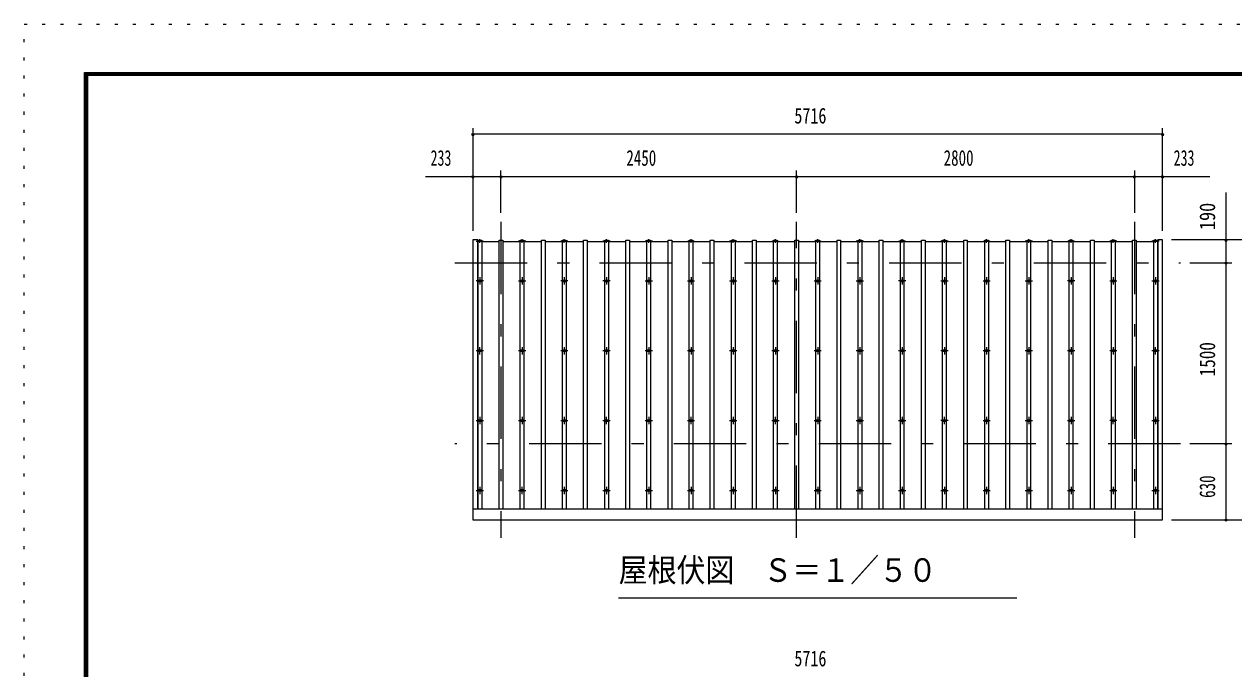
# Model space of a CAD drawing. Units: millimetres, scale not verified. Extents: x -21353 to 21363, y -10500 to 10500.
# Drawn here: x -8337 to 1689, y 5157 to 10500 of the extents above; entities that cross this region are included whole.
import ezdxf
from ezdxf.enums import TextEntityAlignment as Align

# ---------------------------------------------------------------- set-up
doc = ezdxf.new("R2010")
doc.units = ezdxf.units.MM
doc.header["$LTSCALE"] = 50
doc.linetypes.add('USER3', pattern=[24, 12, -5, 2, -5])
doc.linetypes.add('USER4', pattern=[3, 0.5, -2.5])
for name, color, linetype, lineweight in [('0-2_1-0BOLD', 7, 'Continuous', 18), ('0-3_1-2CENTER', 3, 'USER3', 18), ('0-4_1-4THIN', 4, 'Continuous', 18), ('0-5_1-5DIM', 3, 'Continuous', 18), ('0-C_F-F', 5, 'Continuous', 18), ('0-D_F-E_J_ADD', 5, 'USER4', 18)]:
    doc.layers.add(name, color=color, linetype=linetype, lineweight=lineweight)
doc.styles.add('ＭＳ ゴシック', font='')
doc.styles.get('ＭＳ ゴシック').set_extended_font_data('MS Gothic')

msp = doc.modelspace()

# ---------------------------------------------------------------- linework, layer by layer
at = {"layer": '0-2_1-0BOLD'}
for p, q in [((-4575.11, 8698.39), (-4578.11, 8698.39)), ((-4575.11, 8698.39), (-4575.11, 8711.13)), ((1097.89, 6481.37), (-4618.11, 6481.37))]:
    msp.add_line(p, q, dxfattribs=at)
for points in [[(-4618.11, 8712.63), (-4618.11, 6392.63), (1097.89, 6392.63), (1097.89, 8712.63), (1057.89, 8712.63), (1057.89, 6481.37)], [(-4578.11, 6481.37), (-4578.11, 8712.63), (-4618.11, 8712.63)], [(-4575.11, 8711.13), (-4545.11, 8711.13), (-4545.11, 8698.39), (-4400.11, 8698.39), (-4400.11, 8711.13), (-4370.11, 8711.13), (-4370.11, 8698.39), (-4225.11, 8698.39)], [(-4225.11, 8698.39), (-4225.11, 8711.13), (-4195.11, 8711.13), (-4195.11, 8698.39), (-4050.11, 8698.39)], [(-4050.11, 8698.39), (-4050.11, 8711.13), (-4020.11, 8711.13), (-4020.11, 8698.39), (-3875.11, 8698.39)], [(-3875.11, 8698.39), (-3875.11, 8711.13), (-3845.11, 8711.13), (-3845.11, 8698.39), (-3700.11, 8698.39)], [(-3700.11, 8698.39), (-3700.11, 8711.13), (-3670.11, 8711.13), (-3670.11, 8698.39), (-3525.11, 8698.39)], [(-3525.11, 8698.39), (-3525.11, 8711.13), (-3495.11, 8711.13), (-3495.11, 8698.39), (-3350.11, 8698.39)], [(-3350.11, 8698.39), (-3350.11, 8711.13), (-3320.11, 8711.13), (-3320.11, 8698.39), (-3175.11, 8698.39)], [(-3175.11, 8698.39), (-3175.11, 8711.13), (-3145.11, 8711.13), (-3145.11, 8698.39), (-3000.11, 8698.39)], [(-3000.11, 8698.39), (-3000.11, 8711.13), (-2970.11, 8711.13), (-2970.11, 8698.39), (-2825.11, 8698.39)], [(-2825.11, 8698.39), (-2825.11, 8711.13), (-2795.11, 8711.13), (-2795.11, 8698.39), (-2650.11, 8698.39)], [(-2650.11, 8698.39), (-2650.11, 8711.13), (-2620.11, 8711.13), (-2620.11, 8698.39), (-2475.11, 8698.39)], [(-2475.11, 8698.39), (-2475.11, 8711.13), (-2445.11, 8711.13), (-2445.11, 8698.39), (-2300.11, 8698.39)], [(-2300.11, 8698.39), (-2300.11, 8711.13), (-2270.11, 8711.13), (-2270.11, 8698.39), (-2125.11, 8698.39)], [(-2125.11, 8698.39), (-2125.11, 8711.13), (-2095.11, 8711.13), (-2095.11, 8698.39), (-1950.11, 8698.39)], [(-1950.11, 8698.39), (-1950.11, 8711.13), (-1920.11, 8711.13), (-1920.11, 8698.39), (-1775.11, 8698.39)], [(-1775.11, 8698.39), (-1775.11, 8711.13), (-1745.11, 8711.13), (-1745.11, 8698.39), (-1600.11, 8698.39)], [(-1600.11, 8698.39), (-1600.11, 8711.13), (-1570.11, 8711.13), (-1570.11, 8698.39), (-1425.11, 8698.39)], [(-1425.11, 8698.39), (-1425.11, 8711.13), (-1395.11, 8711.13), (-1395.11, 8698.39), (-1250.11, 8698.39)], [(-1250.11, 8698.39), (-1250.11, 8711.13), (-1220.11, 8711.13), (-1220.11, 8698.39), (-1075.11, 8698.39)], [(-1075.11, 8698.39), (-1075.11, 8711.13), (-1045.11, 8711.13), (-1045.11, 8698.39), (-900.11, 8698.39)], [(-900.11, 8698.39), (-900.11, 8711.13), (-870.11, 8711.13), (-870.11, 8698.39), (-725.11, 8698.39)], [(-725.11, 8698.39), (-725.11, 8711.13), (-695.11, 8711.13), (-695.11, 8698.39), (-550.11, 8698.39)], [(-550.11, 8698.39), (-550.11, 8711.13), (-520.11, 8711.13), (-520.11, 8698.39), (-375.11, 8698.39)], [(-375.11, 8698.39), (-375.11, 8711.13), (-345.11, 8711.13), (-345.11, 8698.39), (-200.11, 8698.39)], [(-200.11, 8698.39), (-200.11, 8711.13), (-170.11, 8711.13), (-170.11, 8698.39), (-25.11, 8698.39)], [(-25.11, 8698.39), (-25.11, 8711.13), (4.89, 8711.13), (4.89, 8698.39), (149.89, 8698.39)], [(149.89, 8698.39), (149.89, 8711.13), (179.89, 8711.13), (179.89, 8698.39), (324.89, 8698.39)], [(324.89, 8698.39), (324.89, 8711.13), (354.89, 8711.13), (354.89, 8698.39), (499.89, 8698.39)], [(499.89, 8698.39), (499.89, 8711.13), (529.89, 8711.13), (529.89, 8698.39), (674.89, 8698.39)], [(674.89, 8698.39), (674.89, 8711.13), (704.89, 8711.13), (704.89, 8698.39), (849.89, 8698.39)], [(849.89, 8698.39), (849.89, 8711.13), (879.89, 8711.13), (879.89, 8698.39), (1024.89, 8698.39)], [(1024.89, 8698.39), (1024.89, 8711.13), (1054.89, 8711.13), (1054.89, 8698.39), (1057.89, 8698.39)]]:
    msp.add_lwpolyline(points, dxfattribs=at)
for centre in [(-4560.11, 8372.13), (-4210.11, 8372.13), (-3860.11, 8372.13), (-3510.11, 8372.13), (-3160.11, 8372.13), (-2810.11, 8372.13), (-2460.11, 8372.13), (-2110.11, 8372.13), (-1760.11, 8372.13), (-1410.11, 8372.13), (-1060.11, 8372.13), (-710.11, 8372.13), (-360.11, 8372.13), (-10.11, 8372.13), (339.89, 8372.13), (689.89, 8372.13), (1039.89, 8372.13), (-4560.11, 7793.42), (-4210.11, 7793.42), (-3860.11, 7793.42), (-3510.11, 7793.42), (-3160.11, 7793.42), (-2810.11, 7793.42), (-2460.11, 7793.42), (-2110.11, 7793.42), (-1760.11, 7793.42), (-1410.11, 7793.42), (-1060.11, 7793.42), (-710.11, 7793.42), (-360.11, 7793.42), (-10.11, 7793.42), (339.89, 7793.42), (689.89, 7793.42), (1039.89, 7793.42), (-4560.11, 7214.7), (-4210.11, 7214.7), (-3860.11, 7214.7), (-3510.11, 7214.7), (-3160.11, 7214.7), (-2810.11, 7214.7), (-2460.11, 7214.7), (-2110.11, 7214.7), (-1760.11, 7214.7), (-1410.11, 7214.7), (-1060.11, 7214.7), (-710.11, 7214.7), (-360.11, 7214.7), (-10.11, 7214.7), (339.89, 7214.7), (689.89, 7214.7), (1039.89, 7214.7), (-4560.11, 6635.99), (-4210.11, 6635.99), (-3860.11, 6635.99), (-3510.11, 6635.99), (-3160.11, 6635.99), (-2810.11, 6635.99), (-2460.11, 6635.99), (-2110.11, 6635.99), (-1760.11, 6635.99), (-1410.11, 6635.99), (-1060.11, 6635.99), (-710.11, 6635.99), (-360.11, 6635.99), (-10.11, 6635.99), (339.89, 6635.99), (689.89, 6635.99), (1039.89, 6635.99)]:
    msp.add_circle(centre, 10, dxfattribs=at)
for centre, start, end in [((-4560.11, 8691.45), 46.9032, 133.0968), ((-4560.11, 8712.83), 226.9032, 313.0968), ((-4210.11, 8691.45), 46.9032, 133.0968), ((-4210.11, 8712.83), 226.9032, 313.0968), ((-3860.11, 8691.45), 46.9032, 133.0968), ((-3860.11, 8712.83), 226.9032, 313.0968), ((-3510.11, 8691.45), 46.9032, 133.0968), ((-3510.11, 8712.83), 226.9032, 313.0968), ((-3160.11, 8691.45), 46.9032, 133.0968), ((-3160.11, 8712.83), 226.9032, 313.0968), ((-2810.11, 8691.45), 46.9032, 133.0968), ((-2810.11, 8712.83), 226.9032, 313.0968), ((-2460.11, 8691.45), 46.9032, 133.0968), ((-2460.11, 8712.83), 226.9032, 313.0968), ((-2110.11, 8691.45), 46.9032, 133.0968), ((-2110.11, 8712.83), 226.9032, 313.0968), ((-1760.11, 8691.45), 46.9032, 133.0968), ((-1760.11, 8712.83), 226.9032, 313.0968), ((-1410.11, 8691.45), 46.9032, 133.0968), ((-1410.11, 8712.83), 226.9032, 313.0968), ((-1060.11, 8691.45), 46.9032, 133.0968), ((-1060.11, 8712.83), 226.9032, 313.0968), ((-710.11, 8691.45), 46.9032, 133.0968), ((-710.11, 8712.83), 226.9032, 313.0968), ((-360.11, 8691.45), 46.9032, 133.0968), ((-360.11, 8712.83), 226.9032, 313.0968), ((-10.11, 8691.45), 46.9032, 133.0968), ((-10.11, 8712.83), 226.9032, 313.0968), ((339.89, 8691.45), 46.9032, 133.0968), ((339.89, 8712.83), 226.9032, 313.0968), ((689.89, 8691.45), 46.9032, 133.0968), ((689.89, 8712.83), 226.9032, 313.0968), ((1039.89, 8691.45), 46.9032, 133.0968), ((1039.89, 8712.83), 226.9032, 313.0968)]:
    msp.add_arc(centre, 14.64, start, end, dxfattribs=at)
at = {"layer": '0-3_1-2CENTER'}
for p, q in [((-4385.11, 8862.63), (-4385.11, 6242.63)), ((-1935.11, 6242.63), (-1935.11, 8862.63)), ((864.89, 8862.63), (864.89, 6242.63)), ((-4590.11, 8702.14), (-4530.11, 8702.14)), ((-4560.11, 8687.14), (-4560.11, 8717.14)), ((-4180.11, 8702.14), (-4240.11, 8702.14)), ((-4210.11, 8687.14), (-4210.11, 8717.14)), ((-3830.11, 8702.14), (-3890.11, 8702.14)), ((-3860.11, 8687.14), (-3860.11, 8717.14)), ((-3480.11, 8702.14), (-3540.11, 8702.14)), ((-3510.11, 8687.14), (-3510.11, 8717.14)), ((-3130.11, 8702.14), (-3190.11, 8702.14)), ((-3160.11, 8687.14), (-3160.11, 8717.14)), ((-2840.11, 8702.14), (-2780.11, 8702.14)), ((-2810.11, 8687.14), (-2810.11, 8717.14)), ((-2430.11, 8702.14), (-2490.11, 8702.14)), ((-2460.11, 8687.14), (-2460.11, 8717.14)), ((-2140.11, 8702.14), (-2080.11, 8702.14)), ((-2110.11, 8687.14), (-2110.11, 8717.14)), ((-1790.11, 8702.14), (-1730.11, 8702.14)), ((-1760.11, 8687.14), (-1760.11, 8717.14)), ((-1380.11, 8702.14), (-1440.11, 8702.14)), ((-1410.11, 8687.14), (-1410.11, 8717.14)), ((-1090.11, 8702.14), (-1030.11, 8702.14)), ((-1060.11, 8687.14), (-1060.11, 8717.14)), ((-680.11, 8702.14), (-740.11, 8702.14)), ((-710.11, 8687.14), (-710.11, 8717.14)), ((-390.11, 8702.14), (-330.11, 8702.14)), ((-360.11, 8687.14), (-360.11, 8717.14)), ((19.89, 8702.14), (-40.11, 8702.14)), ((-10.11, 8687.14), (-10.11, 8717.14)), ((309.89, 8702.14), (369.89, 8702.14)), ((339.89, 8687.14), (339.89, 8717.14)), ((719.89, 8702.14), (659.89, 8702.14)), ((689.89, 8687.14), (689.89, 8717.14)), ((1069.89, 8702.14), (1009.89, 8702.14)), ((1039.89, 8687.14), (1039.89, 8717.14)), ((-4768.1, 8522.63), (1247.89, 8522.63)), ((-4530.11, 8372.13), (-4590.11, 8372.13)), ((-4560.11, 8402.13), (-4560.11, 8342.13)), ((-4240.11, 8372.13), (-4180.11, 8372.13)), ((-4210.11, 8402.13), (-4210.11, 8342.13)), ((-3830.11, 8372.13), (-3890.11, 8372.13)), ((-3860.11, 8402.13), (-3860.11, 8342.13)), ((-3480.11, 8372.13), (-3540.11, 8372.13)), ((-3510.11, 8402.13), (-3510.11, 8342.13)), ((-3190.11, 8372.13), (-3130.11, 8372.13)), ((-3160.11, 8402.13), (-3160.11, 8342.13)), ((-2840.11, 8372.13), (-2780.11, 8372.13)), ((-2810.11, 8402.13), (-2810.11, 8342.13)), ((-2490.11, 8372.13), (-2430.11, 8372.13)), ((-2460.11, 8402.13), (-2460.11, 8342.13)), ((-2140.11, 8372.13), (-2080.11, 8372.13)), ((-2110.11, 8402.13), (-2110.11, 8342.13)), ((-1790.11, 8372.13), (-1730.11, 8372.13)), ((-1760.11, 8402.13), (-1760.11, 8342.13)), ((-1440.11, 8372.13), (-1380.11, 8372.13)), ((-1410.11, 8402.13), (-1410.11, 8342.13)), ((-1030.11, 8372.13), (-1090.11, 8372.13)), ((-1060.11, 8402.13), (-1060.11, 8342.13)), ((-740.11, 8372.13), (-680.11, 8372.13)), ((-710.11, 8402.13), (-710.11, 8342.13)), ((-390.11, 8372.13), (-330.11, 8372.13)), ((-360.11, 8402.13), (-360.11, 8342.13)), ((-40.11, 8372.13), (19.89, 8372.13)), ((-10.11, 8402.13), (-10.11, 8342.13)), ((369.89, 8372.13), (309.89, 8372.13)), ((339.89, 8402.13), (339.89, 8342.13)), ((659.89, 8372.13), (719.89, 8372.13)), ((689.89, 8402.13), (689.89, 8342.13)), ((1009.89, 8372.13), (1069.89, 8372.13)), ((1039.89, 8402.13), (1039.89, 8342.13)), ((-4560.11, 7763.42), (-4560.11, 7823.42)), ((-4210.11, 7823.42), (-4210.11, 7763.42)), ((-3860.11, 7823.42), (-3860.11, 7763.42)), ((-3510.11, 7823.42), (-3510.11, 7763.42)), ((-3160.11, 7823.42), (-3160.11, 7763.42)), ((-2810.11, 7823.42), (-2810.11, 7763.42)), ((-2460.11, 7823.42), (-2460.11, 7763.42)), ((-2110.11, 7823.42), (-2110.11, 7763.42)), ((-1760.11, 7823.42), (-1760.11, 7763.42)), ((-1410.11, 7823.42), (-1410.11, 7763.42)), ((-1060.11, 7823.42), (-1060.11, 7763.42)), ((-710.11, 7823.42), (-710.11, 7763.42)), ((-360.11, 7823.42), (-360.11, 7763.42)), ((-10.11, 7823.42), (-10.11, 7763.42)), ((339.89, 7823.42), (339.89, 7763.42)), ((689.89, 7823.42), (689.89, 7763.42)), ((1039.89, 7763.42), (1039.89, 7823.42)), ((-4530.11, 7793.42), (-4590.11, 7793.42)), ((-4180.11, 7793.42), (-4240.11, 7793.42)), ((-3830.11, 7793.42), (-3890.11, 7793.42)), ((-3480.11, 7793.42), (-3540.11, 7793.42)), ((-3130.11, 7793.42), (-3190.11, 7793.42)), ((-2780.11, 7793.42), (-2840.11, 7793.42)), ((-2430.11, 7793.42), (-2490.11, 7793.42)), ((-2080.11, 7793.42), (-2140.11, 7793.42)), ((-1730.11, 7793.42), (-1790.11, 7793.42)), ((-1380.11, 7793.42), (-1440.11, 7793.42)), ((-1030.11, 7793.42), (-1090.11, 7793.42)), ((-680.11, 7793.42), (-740.11, 7793.42)), ((-330.11, 7793.42), (-390.11, 7793.42)), ((19.89, 7793.42), (-40.11, 7793.42)), ((369.89, 7793.42), (309.89, 7793.42)), ((719.89, 7793.42), (659.89, 7793.42)), ((1069.89, 7793.42), (1009.89, 7793.42)), ((-4560.11, 7244.7), (-4560.11, 7184.7)), ((-4210.11, 7244.7), (-4210.11, 7184.7)), ((-3860.11, 7244.7), (-3860.11, 7184.7)), ((-3510.11, 7184.7), (-3510.11, 7244.7)), ((-3160.11, 7244.7), (-3160.11, 7184.7)), ((-2810.11, 7184.7), (-2810.11, 7244.7)), ((-2460.11, 7244.7), (-2460.11, 7184.7)), ((-2110.11, 7184.7), (-2110.11, 7244.7)), ((-1760.11, 7244.7), (-1760.11, 7184.7)), ((-1410.11, 7244.7), (-1410.11, 7184.7)), ((-1060.11, 7244.7), (-1060.11, 7184.7)), ((-710.11, 7184.7), (-710.11, 7244.7)), ((-360.11, 7244.7), (-360.11, 7184.7)), ((-10.11, 7244.7), (-10.11, 7184.7)), ((339.89, 7244.7), (339.89, 7184.7)), ((689.89, 7184.7), (689.89, 7244.7)), ((1039.89, 7244.7), (1039.89, 7184.7)), ((-4590.11, 7214.7), (-4530.11, 7214.7)), ((-4240.11, 7214.7), (-4180.11, 7214.7)), ((-3890.11, 7214.7), (-3830.11, 7214.7)), ((-3540.11, 7214.7), (-3480.11, 7214.7)), ((-3190.11, 7214.7), (-3130.11, 7214.7)), ((-2840.11, 7214.7), (-2780.11, 7214.7)), ((-2490.11, 7214.7), (-2430.11, 7214.7)), ((-2140.11, 7214.7), (-2080.11, 7214.7)), ((-1790.11, 7214.7), (-1730.11, 7214.7)), ((-1440.11, 7214.7), (-1380.11, 7214.7)), ((-1090.11, 7214.7), (-1030.11, 7214.7)), ((-680.11, 7214.7), (-740.11, 7214.7)), ((-390.11, 7214.7), (-330.11, 7214.7)), ((-40.11, 7214.7), (19.89, 7214.7)), ((309.89, 7214.7), (369.89, 7214.7)), ((719.89, 7214.7), (659.89, 7214.7)), ((1009.89, 7214.7), (1069.89, 7214.7)), ((1247.89, 7022.63), (-4768.1, 7022.63)), ((-4590.11, 6635.99), (-4530.11, 6635.99)), ((-4560.11, 6665.99), (-4560.11, 6605.99)), ((-4240.11, 6635.99), (-4180.11, 6635.99)), ((-4210.11, 6605.99), (-4210.11, 6665.99)), ((-3890.11, 6635.99), (-3830.11, 6635.99)), ((-3860.11, 6665.99), (-3860.11, 6605.99)), ((-3540.11, 6635.99), (-3480.11, 6635.99)), ((-3510.11, 6665.99), (-3510.11, 6605.99)), ((-3190.11, 6635.99), (-3130.11, 6635.99)), ((-3160.11, 6665.99), (-3160.11, 6605.99)), ((-2840.11, 6635.99), (-2780.11, 6635.99)), ((-2810.11, 6665.99), (-2810.11, 6605.99)), ((-2490.11, 6635.99), (-2430.11, 6635.99)), ((-2460.11, 6665.99), (-2460.11, 6605.99)), ((-2140.11, 6635.99), (-2080.11, 6635.99)), ((-2110.11, 6665.99), (-2110.11, 6605.99)), ((-1790.11, 6635.99), (-1730.11, 6635.99)), ((-1760.11, 6665.99), (-1760.11, 6605.99)), ((-1440.11, 6635.99), (-1380.11, 6635.99)), ((-1410.11, 6665.99), (-1410.11, 6605.99)), ((-1090.11, 6635.99), (-1030.11, 6635.99)), ((-1060.11, 6665.99), (-1060.11, 6605.99)), ((-740.11, 6635.99), (-680.11, 6635.99)), ((-710.11, 6665.99), (-710.11, 6605.99)), ((-390.11, 6635.99), (-330.11, 6635.99)), ((-360.11, 6665.99), (-360.11, 6605.99)), ((-40.11, 6635.99), (19.89, 6635.99)), ((-10.11, 6665.99), (-10.11, 6605.99)), ((309.89, 6635.99), (369.89, 6635.99)), ((339.89, 6665.99), (339.89, 6605.99)), ((659.89, 6635.99), (719.89, 6635.99)), ((689.89, 6665.99), (689.89, 6605.99)), ((1009.89, 6635.99), (1069.89, 6635.99)), ((1039.89, 6665.99), (1039.89, 6605.99))]:
    msp.add_line(p, q, dxfattribs=at)
at = {"layer": '0-4_1-4THIN'}
for p, q in [((-4575.11, 6481.37), (-4575.11, 8698.39)), ((-4545.11, 8698.39), (-4545.11, 6481.37)), ((-4400.11, 6481.37), (-4400.11, 8698.39)), ((-4370.11, 8698.39), (-4370.11, 6481.37)), ((-4225.11, 6481.37), (-4225.11, 8698.39)), ((-4195.11, 8698.39), (-4195.11, 6481.37)), ((-4050.11, 6481.37), (-4050.11, 8698.39)), ((-4020.11, 8698.39), (-4020.11, 6481.37)), ((-3875.11, 6481.37), (-3875.11, 8698.39)), ((-3845.11, 8698.39), (-3845.11, 6481.37)), ((-3700.11, 6481.37), (-3700.11, 8698.39)), ((-3670.11, 8698.39), (-3670.11, 6481.37)), ((-3525.11, 6481.37), (-3525.11, 8698.39)), ((-3495.11, 8698.39), (-3495.11, 6481.37)), ((-3350.11, 6481.37), (-3350.11, 8698.39)), ((-3320.11, 8698.39), (-3320.11, 6481.37)), ((-3175.11, 6481.37), (-3175.11, 8698.39)), ((-3145.11, 8698.39), (-3145.11, 6481.37)), ((-3000.11, 6481.37), (-3000.11, 8698.39)), ((-2970.11, 8698.39), (-2970.11, 6481.37)), ((-2825.11, 6481.37), (-2825.11, 8698.39)), ((-2795.11, 8698.39), (-2795.11, 6481.37)), ((-2650.11, 6481.37), (-2650.11, 8698.39)), ((-2620.11, 8698.39), (-2620.11, 6481.37)), ((-2475.11, 6481.37), (-2475.11, 8698.39)), ((-2445.11, 8698.39), (-2445.11, 6481.37)), ((-2300.11, 6481.37), (-2300.11, 8698.39)), ((-2270.11, 8698.39), (-2270.11, 6481.37)), ((-2125.11, 6481.37), (-2125.11, 8698.39)), ((-2095.11, 8698.39), (-2095.11, 6481.37)), ((-1950.11, 6481.37), (-1950.11, 8698.39)), ((-1920.11, 8698.39), (-1920.11, 6481.37)), ((-1775.11, 6481.37), (-1775.11, 8698.39)), ((-1745.11, 8698.39), (-1745.11, 6481.37)), ((-1600.11, 6481.37), (-1600.11, 8698.39)), ((-1570.11, 8698.39), (-1570.11, 6481.37)), ((-1425.11, 6481.37), (-1425.11, 8698.39)), ((-1395.11, 8698.39), (-1395.11, 6481.37)), ((-1250.11, 6481.37), (-1250.11, 8698.39)), ((-1220.11, 8698.39), (-1220.11, 6481.37)), ((-1075.11, 6481.37), (-1075.11, 8698.39)), ((-1045.11, 8698.39), (-1045.11, 6481.37)), ((-900.11, 6481.37), (-900.11, 8698.39)), ((-870.11, 8698.39), (-870.11, 6481.37)), ((-725.11, 6481.37), (-725.11, 8698.39)), ((-695.11, 8698.39), (-695.11, 6481.37)), ((-550.11, 6481.37), (-550.11, 8698.39)), ((-520.11, 8698.39), (-520.11, 6481.37)), ((-375.11, 6481.37), (-375.11, 8698.39)), ((-345.11, 8698.39), (-345.11, 6481.37)), ((-200.11, 6481.37), (-200.11, 8698.39)), ((-170.11, 8698.39), (-170.11, 6481.37)), ((-25.11, 6481.37), (-25.11, 8698.39)), ((4.89, 8698.39), (4.89, 6481.37)), ((149.89, 6481.37), (149.89, 8698.39)), ((179.89, 8698.39), (179.89, 6481.37)), ((324.89, 6481.37), (324.89, 8698.39)), ((354.89, 8698.39), (354.89, 6481.37)), ((499.89, 6481.37), (499.89, 8698.39)), ((529.89, 8698.39), (529.89, 6481.37)), ((674.89, 6481.37), (674.89, 8698.39)), ((704.89, 8698.39), (704.89, 6481.37)), ((849.89, 6481.37), (849.89, 8698.39)), ((879.89, 8698.39), (879.89, 6481.37)), ((1024.89, 6481.37), (1024.89, 8698.39)), ((1054.89, 8698.39), (1054.89, 6481.37))]:
    msp.add_line(p, q, dxfattribs=at)
at = {"layer": '0-5_1-5DIM'}
for p, q in [((-4618.11, 9637.63), (-4618.11, 8787.63)), ((1097.89, 8787.63), (1097.89, 9637.63)), ((-4608.11, 9587.63), (-4628.11, 9587.63)), ((1097.89, 9587.63), (-4618.11, 9587.63)), ((1107.89, 9587.63), (1087.89, 9587.63)), ((-5010.61, 9237.63), (1490.39, 9237.63)), ((-4608.11, 9237.63), (-4628.11, 9237.63)), ((-4375.11, 9237.63), (-4395.11, 9237.63)), ((-4385.11, 8937.63), (-4385.11, 9287.63)), ((-1925.11, 9237.63), (-1945.11, 9237.63)), ((-1935.11, 8937.63), (-1935.11, 9287.63)), ((874.89, 9237.63), (854.89, 9237.63)), ((864.89, 9287.63), (864.89, 8937.63)), ((1107.89, 9237.63), (1087.89, 9237.63)), ((1622.89, 9105.13), (1622.89, 6392.63)), ((2022.89, 8712.63), (1172.89, 8712.63)), ((1632.89, 8712.63), (1612.89, 8712.63)), ((1322.89, 8522.63), (1672.89, 8522.63)), ((1632.89, 8522.63), (1612.89, 8522.63)), ((1672.89, 7022.63), (1322.89, 7022.63)), ((1632.89, 7022.63), (1612.89, 7022.63)), ((1172.89, 6392.63), (2022.89, 6392.63)), ((1632.89, 6392.63), (1612.89, 6392.63)), ((-110.1, 5742.63), (-3410.11, 5742.63))]:
    msp.add_line(p, q, dxfattribs=at)
for centre in [(-4618.11, 9587.63), (1097.89, 9587.63), (-4618.11, 9237.63), (-4385.11, 9237.63), (-1935.11, 9237.63), (864.89, 9237.63), (1097.89, 9237.63), (1622.89, 8712.63), (1622.89, 8522.63), (1622.89, 7022.63), (1622.89, 6392.63)]:
    msp.add_arc(centre, 10, 180, 0, dxfattribs=at)
at = {"layer": '0-C_F-F'}
for points in [[(20863.33, -10000), (-7836.67, -10000), (-7836.67, 10100), (20863.33, 10100)], [(20860.83, -9997.5), (-7834.17, -9997.5), (-7834.17, 10097.5), (20860.83, 10097.5)], [(20858.33, -9995), (20858.33, 10095), (-7831.67, 10095), (-7831.67, -9995)], [(20855.83, -9992.5), (-7829.17, -9992.5), (-7829.17, 10092.5), (20855.83, 10092.5)], [(20853.33, -9990), (20853.33, 10090), (-7826.67, 10090), (-7826.67, -9990)], [(20850.83, -9987.5), (-7824.17, -9987.5), (-7824.17, 10087.5), (20850.83, 10087.5)], [(20848.33, -9985), (20848.33, 10085), (-7821.67, 10085), (-7821.67, -9985)], [(20845.83, -9982.5), (-7819.17, -9982.5), (-7819.17, 10082.5), (20845.83, 10082.5)], [(20843.33, -9980), (-7816.67, -9980), (-7816.67, 10080), (20843.33, 10080)], [(20840.83, -9977.5), (-7814.17, -9977.5), (-7814.17, 10077.5), (20840.83, 10077.5)], [(20838.33, -9975), (20838.33, 10075), (-7811.67, 10075), (-7811.67, -9975)]]:
    msp.add_lwpolyline(points, close=True, dxfattribs=at)
at = {"layer": '0-D_F-E_J_ADD'}
msp.add_lwpolyline([(21363.33, -10500), (-8336.67, -10500), (-8336.67, 10500), (21363.33, 10500)], close=True, dxfattribs=at)

# ---------------------------------------------------------------- texts
at = {"layer": '0-5_1-5DIM', "color": 7, "style": 'ＭＳ ゴシック'}
for s, height, width, p in [('5716', 130.2, 0.75, (-1953.52, 9637.63)), ('233', 130.2, 0.65, (-4968.78, 9287.63)), ('2450', 130.2, 0.7, (-3346.12, 9287.63)), ('2800', 130.2, 0.7, (-716.38, 9287.63)), ('233', 130.2, 0.65, (1189.71, 9287.63)), ('屋根伏図\u3000Ｓ＝１／５０', 195.4, 0.9, (-3410.11, 5819.27)), ('5716', 130.2, 0.75, (-1953.52, 5138.68))]:
    msp.add_text(s, height=height, dxfattribs=dict(at, width=width)).set_placement(p, align=Align.BOTTOM_LEFT)
for s, width, p in [('190', 0.85, (1572.89, 8793.81)), ('1500', 0.8, (1572.89, 7581.65)), ('630', 0.7, (1572.89, 6573.92))]:
    msp.add_text(s, height=130.2, rotation=90, dxfattribs=dict(at, width=width)).set_placement(p, align=Align.BOTTOM_LEFT)

doc.saveas('drawing.dxf')
